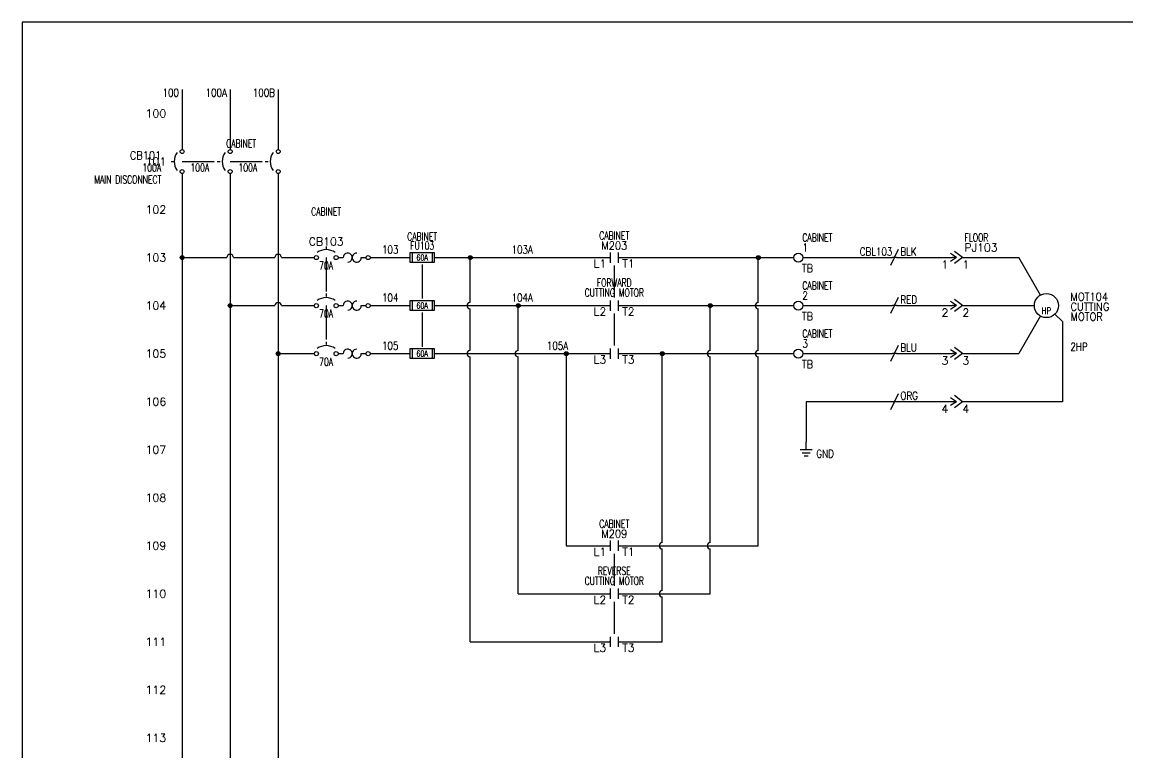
# Model space of a CAD drawing. Header units: inches. Extents: x 0 to 33.7, y 0 to 22.4.
# Drawn here: x 0 to 17.27, y 11.02 to 22.43 of the extents above; entities that cross this region are included whole.
import ezdxf
from ezdxf.enums import TextEntityAlignment as Align

# ---------------------------------------------------------------- set-up
doc = ezdxf.new("R2010")
doc.units = ezdxf.units.IN
doc.header["$MEASUREMENT"] = 0
doc.linetypes.add('HIDDEN2', pattern=[0.1875, 0.125, -0.0625])
for name, color, linetype in [('BLK_10AWG', 252, 'Continuous'), ('BLK_14AWG', 252, 'Continuous'), ('BLU_14AWG', 5, 'Continuous'), ('DESC', 1, 'Continuous'), ('DESCCHILD', 20, 'Continuous'), ('LINK', 9, 'Continuous'), ('LOC', 8, 'Continuous'), ('MISC', 5, 'Continuous'), ('ORG_14AWG', 40, 'Continuous'), ('RED_14AWG', 1, 'Continuous'), ('SYMS', 7, 'Continuous'), ('TAGS', 5, 'Continuous'), ('TERMS', 6, 'Continuous'), ('TITLE', 7, 'Continuous'), ('WIRENO', 3, 'Continuous')]:
    doc.layers.add(name, color=color, linetype=linetype)
doc.styles.add('ITALIC', font='ITALIC')
doc.styles.add('SIMPLEX', font='SIMPLEX')
doc.styles.add('WD', font='romans.shx')

# ---------------------------------------------------------------- blocks, each defined once
blk = doc.blocks.new('ACADE D Titleblock')
for p, q in [((33.469, 22.427), (0, 22.427)), ((0, 22.427), (0, 0))]:
    blk.add_line(p, q)
at = {"layer": 'TITLE', "style": 'SIMPLEX'}
blk.add_attdef('CAD#', (33.701, 1.677), '', height=0.0938, rotation=90, dxfattribs=at)
at = {"layer": 'TITLE', "style": 'ITALIC'}
for tag, height, p in [('TITLE#1', 0.125, (30.281, 1.755)), ('TITLE#2', 0.125, (30.281, 1.552)), ('TITLE#3', 0.125, (30.281, 1.35)), ('TITLE#4', 0.125, (30.281, 1.147)), ('DWG#', 0.2, (31.121, 0.66)), ('SH#', 0.2, (31.541, 0.187)), ('SHTS', 0.2, (32.92, 0.187))]:
    blk.add_attdef(tag, text='', height=height, dxfattribs=at).set_placement(p, align=Align.MIDDLE_CENTER)
at = {"layer": 'TITLE'}
for tag, p, style in [('ENGINEER', (24.406, 0.664), 'ITALIC'), ('CHKDBY', (26.023, 0.664), 'ITALIC'), ('JOB#', (24.632, 0.092), 'ITALIC'), ('DRAWNBY', (26.093, 0.092), 'ITALIC'), ('SCALE', (27.742, 0.139), 'SIMPLEX'), ('DATE', (29.152, 0.139), 'SIMPLEX')]:
    blk.add_attdef(tag, p, '', height=0.0975, dxfattribs=dict(at, style=style))
at = {"layer": 'TITLE', "flags": 9}
blk.add_attdef('WD_TB', (27.182, -0.207), '', height=0.125, dxfattribs=at)
blk = doc.blocks.new('WD_MLRH')
at = {"style": 'WD'}
blk.add_attdef('RUNGFIRST', text='', height=0.125, dxfattribs=at).set_placement((-0.25, 0), align=Align.MIDDLE_RIGHT)
at = {"style": 'WD', "flags": 1}
for tag, p in [('RUNGHORV', (-0.25, -0.127)), ('RUNGINC', (-0.25, -0.163)), ('WIRE-START', (-0.25, -0.356)), ('WIREMODE', (-0.25, -0.281)), ('RUNGDIST', (-0.25, -0.2)), ('RUNGCNT', (-0.25, -0.237)), ('WIREFMT', (-0.25, -0.321)), ('WIRE-GSUF', (-0.25, -0.396)), ('PH3SPACE', (-0.25, -0.437))]:
    blk.add_attdef(tag, text='', height=0.025, dxfattribs=at).set_placement(p, align=Align.RIGHT)
blk = doc.blocks.new('WDDOT')
for radius in [0.03, 0.0187, 0.00929]:
    blk.add_circle((0, 0), radius)
blk = doc.blocks.new('VCB1')
blk.add_line((-0.171, 0), (-0.125, 0))
for centre in [(0, 0.156), (0, -0.156)]:
    blk.add_circle(centre, 0.0312)
blk.add_arc((0.109, 0), 0.234, 143.1301, 216.8699)
at = {"style": 'WD'}
for tag, width, p in [('INST', 0.7, (-0.328, 0.406)), ('LOC', 0.7, (-0.328, 0.219)), ('TAG1', 0.9, (-0.326, 0.033)), ('RATING1', 0.7, (-0.328, -0.156)), ('DESC1', 0.7, (-0.324, -0.344)), ('DESC2', 0.7, (-0.324, -0.531))]:
    blk.add_attdef(tag, text='', height=0.125, dxfattribs=dict(at, width=width)).set_placement(p, align=Align.RIGHT)
for tag, height, flags, p in [('TERM01', 0.125, 8, (-0.055, 0.207)), ('CONTACT', 0.01, 9, (-0.129, -0.129)), ('FAMILY', 0.01, 9, (-0.142, -0.036)), ('MFG', 0.01, 9, (-0.142, -0.088)), ('CAT', 0.01, 9, (-0.142, -0.073))]:
    blk.add_attdef(tag, text='', height=height, dxfattribs=dict(at, flags=flags)).set_placement(p, align=Align.RIGHT)
at = {"style": 'WD', "flags": 1}
for tag, p in [('X2TERM01', (0, 0.188)), ('X8TERM02', (0, -0.188))]:
    blk.add_attdef(tag, p, '', height=0.0125, dxfattribs=at)
at = {"style": 'WD'}
for tag, p in [('X4LINK', (-0.266, 0)), ('X1LINK', (0, 0))]:
    blk.add_attdef(tag, p, '', height=0.01, dxfattribs=at)
at = {"style": 'WD', "width": 0.7}
blk.add_attdef('XREF', (0.188, -0.062), '', height=0.125, dxfattribs=at)
at = {"style": 'WD', "flags": 9}
blk.add_attdef('ASSYCODE', text='', height=0.01, dxfattribs=at).set_placement((-0.153, -0.106), align=Align.CENTER)
at = {"style": 'WD', "flags": 8}
blk.add_attdef('TERM02', text='', height=0.125, dxfattribs=at).set_placement((-0.041, -0.213), align=Align.TOP_RIGHT)
blk = doc.blocks.new('VCB2')
blk.add_line((-0.203, 0), (-0.156, 0))
for centre in [(0, 0.156), (0, -0.156)]:
    blk.add_circle(centre, 0.0312)
blk.add_arc((0.109, 0), 0.234, 143.1301, 216.8699)
at = {"style": 'WD'}
for tag, width, p in [('INST', 0.7, (-0.344, 0.406)), ('LOC', 0.7, (-0.344, 0.219)), ('TAG2', 0.9, (-0.342, 0.031)), ('RATING1', 0.7, (-0.328, -0.156)), ('DESC1', 0.7, (-0.34, -0.344)), ('DESC2', 0.7, (-0.34, -0.531))]:
    blk.add_attdef(tag, text='', height=0.125, dxfattribs=dict(at, width=width)).set_placement(p, align=Align.RIGHT)
for tag, height, flags, p in [('TERM01', 0.125, 8, (-0.055, 0.207)), ('CONTACT', 0.01, 9, (-0.129, -0.056)), ('FAMILY', 0.01, 9, (-0.142, -0.036))]:
    blk.add_attdef(tag, text='', height=height, dxfattribs=dict(at, flags=flags)).set_placement(p, align=Align.RIGHT)
at = {"style": 'WD', "flags": 1}
for tag, p in [('X2TERM01', (0, 0.188)), ('X8TERM02', (0, -0.188))]:
    blk.add_attdef(tag, p, '', height=0.0125, dxfattribs=at)
at = {"style": 'WD'}
for tag, p in [('X4LINK', (-0.25, 0)), ('X1LINK', (0, 0))]:
    blk.add_attdef(tag, p, '', height=0.01, dxfattribs=at)
at = {"style": 'WD', "width": 0.7}
blk.add_attdef('XREF', (0.188, -0.062), '', height=0.125, dxfattribs=at)
at = {"style": 'WD', "flags": 8}
blk.add_attdef('TERM02', text='', height=0.125, dxfattribs=at).set_placement((-0.041, -0.213), align=Align.TOP_RIGHT)
blk = doc.blocks.new('HCB11TH')
for p, q in [((0, 0.173), (0, 0.126)), ((0.188, 0), (0.266, 0)), ((0.547, 0), (0.623, 0))]:
    blk.add_line(p, q)
for centre in [(-0.155, 0), (0.155, 0), (0.655, 0)]:
    blk.add_circle(centre, 0.0322)
for centre, radius, start, end in [((0, -0.109), 0.234, 53.1301, 126.8699), ((0.336, 0), 0.0703, 270.001, 180.002), ((0.477, 0), 0.0703, 90, 0.001)]:
    blk.add_arc(centre, radius, start, end)
at = {"style": 'WD', "width": 0.7}
for tag, p in [('INST', (0, 0.826)), ('LOC', (0, 0.656)), ('DESC1', (0, 0.5)), ('DESC2', (0, 0.344)), ('RATING1', (0, -0.188)), ('XREF', (0, -0.344))]:
    blk.add_attdef(tag, text='', height=0.125, dxfattribs=at).set_placement(p, align=Align.CENTER)
at = {"style": 'WD'}
blk.add_attdef('TAG1', text='', height=0.125, dxfattribs=at).set_placement((0, 0.188), align=Align.CENTER)
for tag, p, height, flags in [('X2LINK', (0, 0.219), 0.01, 1), ('X4TERM01', (-0.188, 0), 0.0125, 1), ('X8LINK', (0, 0), 0.01, 1), ('FAMILY', (0.205, 0.152), 0.01, 9), ('X1TERM02', (0.688, 0), 0.0125, 1)]:
    blk.add_attdef(tag, p, '', height=height, dxfattribs=dict(at, flags=flags))
at = {"linetype": 'Continuous', "style": 'WD', "flags": 9}
for tag, p in [('ASSYCODE', (0.219, 0.062)), ('MFG', (0.228, 0.089)), ('CAT', (0.23, 0.108))]:
    blk.add_attdef(tag, text='', height=0.01, dxfattribs=at).set_placement(p, align=Align.CENTER)
at = {"linetype": 'Continuous', "style": 'WD', "flags": 8}
blk.add_attdef('TERM01', text='', height=0.125, dxfattribs=at).set_placement((-0.25, -0.031), align=Align.TOP_RIGHT)
blk.add_attdef('TERM02', text='', height=0.125, dxfattribs=at).set_placement((0.75, -0.031), align=Align.TOP_LEFT)
blk = doc.blocks.new('HCB21TH')
at = {"linetype": 'HIDDEN2'}
blk.add_line((0, 0.187), (0, 0.141), dxfattribs=at)
for p, q in [((0.188, 0), (0.266, 0)), ((0.547, 0), (0.623, 0))]:
    blk.add_line(p, q)
for centre in [(-0.155, 0), (0.155, 0), (0.655, 0)]:
    blk.add_circle(centre, 0.0322)
for centre, radius, start, end in [((0, -0.109), 0.234, 53.1301, 126.8699), ((0.336, 0), 0.0703, 270.001, 180.002), ((0.477, 0), 0.0703, 90, 0.001)]:
    blk.add_arc(centre, radius, start, end)
at = {"style": 'WD', "width": 0.7}
for tag, p in [('INST', (0, 0.863)), ('LOC', (0, 0.693)), ('DESC1', (0, 0.537)), ('DESC2', (0, 0.38)), ('RATING1', (0, -0.188)), ('XREF', (0, -0.344))]:
    blk.add_attdef(tag, text='', height=0.125, dxfattribs=at).set_placement(p, align=Align.CENTER)
at = {"style": 'WD'}
blk.add_attdef('TAG2', text='', height=0.125, dxfattribs=at).set_placement((0, 0.224), align=Align.CENTER)
for tag, p, height, flags in [('X2LINK', (0, 0.219), 0.01, 1), ('FAMILY', (0.054, 0.183), 0.01, 9), ('CONTACT', (0.054, 0.163), 0.01, 9), ('X4TERM01', (-0.188, 0), 0.0125, 1), ('X8LINK', (0, 0), 0.01, 1), ('X1TERM02', (0.688, 0), 0.0125, 1)]:
    blk.add_attdef(tag, p, '', height=height, dxfattribs=dict(at, flags=flags))
at = {"linetype": 'Continuous', "style": 'WD', "flags": 8}
blk.add_attdef('TERM01', text='', height=0.125, dxfattribs=at).set_placement((-0.25, -0.031), align=Align.TOP_RIGHT)
blk.add_attdef('TERM02', text='', height=0.125, dxfattribs=at).set_placement((0.75, -0.031), align=Align.TOP_LEFT)
blk = doc.blocks.new('HFU1')
for p, q in [((-0.188, -0.078), (-0.188, 0.078)), ((-0.188, 0.078), (0.188, 0.078)), ((-0.156, 0.078), (-0.156, -0.078)), ((0.156, 0.078), (0.156, -0.078)), ((0.188, 0.078), (0.188, -0.078)), ((0.188, -0.078), (-0.188, -0.078))]:
    blk.add_line(p, q)
at = {"style": 'WD', "width": 0.7}
for tag, p in [('INST', (0, 0.422)), ('LOC', (0, 0.266)), ('TAG1', (0, 0.125))]:
    blk.add_attdef(tag, text='', height=0.125, dxfattribs=at).set_placement(p, align=Align.CENTER)
at = {"linetype": 'Continuous', "style": 'WD', "flags": 9}
for tag, p in [('ASSYCODE', (0.157, 0.251)), ('MFG', (0.156, 0.083)), ('CAT', (0.156, 0.102))]:
    blk.add_attdef(tag, text='', height=0.01, dxfattribs=at).set_placement(p, align=Align.CENTER)
at = {"style": 'WD'}
for tag, p, height, flags in [('X4TERM01', (-0.188, 0), 0.0109, 1), ('FAMILY', (0.129, 0.108), 0.01, 9), ('X1TERM02', (0.188, 0), 0.0109, 1)]:
    blk.add_attdef(tag, p, '', height=height, dxfattribs=dict(at, flags=flags))
at = {"style": 'WD', "width": 0.7}
blk.add_attdef('RATING1', text='', height=0.0938, dxfattribs=at).set_placement((0, 0), align=Align.MIDDLE_CENTER)
at = {"style": 'WD'}
for tag, p in [('X2LINK', (0, 0.109)), ('X8LINK', (0, -0.109))]:
    blk.add_attdef(tag, p, '', height=0.01, dxfattribs=at)
at = {"linetype": 'Continuous', "style": 'WD', "width": 0.7, "flags": 8}
blk.add_attdef('TERM01', text='', height=0.1, dxfattribs=at).set_placement((-0.25, -0.016), align=Align.TOP_RIGHT)
at = {"style": 'WD', "width": 0.7}
for tag, p in [('DESC1', (0.047, -0.234)), ('DESC2', (0.047, -0.391)), ('DESC3', (0.047, -0.547))]:
    blk.add_attdef(tag, text='', height=0.125, dxfattribs=at).set_placement(p, align=Align.MIDDLE_LEFT)
at = {"linetype": 'Continuous', "style": 'WD', "width": 0.7, "flags": 8}
blk.add_attdef('TERM02', text='', height=0.1, dxfattribs=at).set_placement((0.25, -0.016), align=Align.TOP_LEFT)
blk = doc.blocks.new('HFU2')
for p, q in [((-0.188, -0.078), (-0.188, 0.078)), ((-0.188, 0.078), (0.188, 0.078)), ((-0.156, 0.078), (-0.156, -0.078)), ((0.156, 0.078), (0.156, -0.078)), ((0.188, 0.078), (0.188, -0.078)), ((0.188, -0.078), (-0.188, -0.078))]:
    blk.add_line(p, q)
at = {"style": 'WD', "width": 0.7}
for tag, p in [('INST', (0, 0.438)), ('LOC', (0, 0.281)), ('TAG2', (0, 0.125))]:
    blk.add_attdef(tag, text='', height=0.125, dxfattribs=at).set_placement(p, align=Align.CENTER)
at = {"linetype": 'Continuous', "style": 'WD', "flags": 9}
for tag, p in [('FAMILY', (0.157, 0.251)), ('ASSYCODE', (0.188, 0.235)), ('MFG', (0.156, 0.083)), ('CAT', (0.156, 0.102))]:
    blk.add_attdef(tag, text='', height=0.01, dxfattribs=at).set_placement(p, align=Align.CENTER)
at = {"style": 'WD', "flags": 1}
for tag, p in [('X4TERM01', (-0.188, 0)), ('X1TERM02', (0.188, 0))]:
    blk.add_attdef(tag, p, '', height=0.01, dxfattribs=at)
at = {"style": 'WD', "width": 0.7}
blk.add_attdef('RATING1', text='', height=0.0938, dxfattribs=at).set_placement((0, 0), align=Align.MIDDLE_CENTER)
at = {"style": 'WD'}
for tag, p in [('X2LINK', (0, 0.109)), ('X8LINK', (0, -0.109))]:
    blk.add_attdef(tag, p, '', height=0.01, dxfattribs=at)
at = {"linetype": 'Continuous', "style": 'WD', "width": 0.7, "flags": 8}
blk.add_attdef('TERM01', text='', height=0.1, dxfattribs=at).set_placement((-0.25, -0.016), align=Align.TOP_RIGHT)
blk.add_attdef('TERM02', text='', height=0.1, dxfattribs=at).set_placement((0.25, -0.016), align=Align.TOP_LEFT)
at = {"style": 'WD', "width": 0.7}
for tag, p in [('DESC1', (0.04, -0.243)), ('DESC2', (0.047, -0.406)), ('DESC3', (0.047, -0.578))]:
    blk.add_attdef(tag, text='', height=0.125, dxfattribs=at).set_placement(p, align=Align.MIDDLE_LEFT)
blk = doc.blocks.new('HMS21')
at = {"linetype": 'Continuous'}
for p, q in [((-0.062, 0.08), (-0.062, -0.08)), ((0.062, 0.08), (0.062, -0.08))]:
    blk.add_line(p, q, dxfattribs=at)
at = {"style": 'WD'}
for tag, width, p in [('INST', 0.7, (0, 0.451)), ('LOC', 0.7, (0, 0.281)), ('TAG2', 0.9, (0, 0.125)), ('XREF', 0.7, (0, -0.297)), ('DESC1', 0.7, (0, -0.454)), ('DESC2', 0.7, (0, -0.61)), ('DESC3', 0.7, (0, -0.766))]:
    blk.add_attdef(tag, text='', height=0.125, dxfattribs=dict(at, width=width)).set_placement(p, align=Align.CENTER)
for tag, p, height, flags in [('X4TERM01', (-0.062, 0), 0.0125, 1), ('X1TERM02', (0.062, 0), 0.0125, 1), ('FAMILY', (0.097, 0.053), 0.01, 9), ('CONTACT', (0.097, 0.036), 0.01, 1)]:
    blk.add_attdef(tag, p, '', height=height, dxfattribs=dict(at, flags=flags))
for tag, p in [('X2LINK', (0, 0.125)), ('X8LINK', (0, -0.125))]:
    blk.add_attdef(tag, p, '', height=0.01, dxfattribs=at)
at = {"linetype": 'Continuous', "style": 'WD', "flags": 8}
blk.add_attdef('TERM01', text='', height=0.125, dxfattribs=at).set_placement((-0.125, -0.031), align=Align.TOP_RIGHT)
blk.add_attdef('TERM02', text='', height=0.125, dxfattribs=at).set_placement((0.125, -0.031), align=Align.TOP_LEFT)
blk = doc.blocks.new('HMO13')
blk.add_circle((0, 0), 0.188)
at = {"style": 'WD'}
for tag, p, width in [('INST', (0.381, 0.403), 0.7), ('LOC', (0.381, 0.234), 0.7), ('TAG1', (0.375, 0.077), 0.9), ('DESC1', (0.376, -0.079), 0.9), ('DESC2', (0.376, -0.235), 0.9), ('DESC3', (0.376, -0.391), 0.9), ('RATING3', (0.375, -0.548), 0.8), ('RATING4', (0.375, -0.704), 0.8), ('WDTAGALT', (0.375, -0.875), 0.7)]:
    blk.add_attdef(tag, p, '', height=0.125, dxfattribs=dict(at, width=width))
at = {"style": 'WD', "flags": 1}
for tag, p in [('X0TERM01', (-0.094, 0.162)), ('X4TERM02', (-0.188, 0)), ('X0TERM03', (-0.094, -0.162)), ('X0TERM04', (0.133, -0.133))]:
    blk.add_attdef(tag, p, '', height=0.0125, dxfattribs=at)
at = {"style": 'WD', "flags": 9}
blk.add_attdef('FAMILY', text='', height=0.01, dxfattribs=at).set_placement((-0.005, 0.17), align=Align.CENTER)
at = {"style": 'WD', "width": 0.8}
blk.add_attdef('RATING1', text='', height=0.1, dxfattribs=at).set_placement((0, 0), align=Align.CENTER)
at = {"linetype": 'Continuous', "style": 'WD', "flags": 9}
blk.add_attdef('ASSYCODE', text='', height=0.01, dxfattribs=at).set_placement((0, 0.125), align=Align.CENTER)
at = {"linetype": 'Continuous', "style": 'WD', "flags": 1}
for tag, p in [('MFG', (0, 0.14)), ('CAT', (0, 0.159))]:
    blk.add_attdef(tag, text='', height=0.01, dxfattribs=at).set_placement(p, align=Align.MIDDLE)
at = {"style": 'WD', "width": 0.8}
blk.add_attdef('RATING2', text='', height=0.1, dxfattribs=at).set_placement((0, -0.031), align=Align.TOP_CENTER)
blk = doc.blocks.new('WD_WNV')
at = {"linetype": 'Continuous', "style": 'WD', "width": 0.8}
blk.add_attdef('WIRENO', text='', height=0.125, dxfattribs=at).set_placement((-0.05, 0), align=Align.MIDDLE_RIGHT)
at = {"style": 'WD', "flags": 1}
for tag, p in [('W01USER', (-0.062, 0.094)), ('W02USER', (-0.062, 0.086)), ('W03USER', (-0.062, 0.078)), ('W04USER', (-0.062, 0.07)), ('W05USER', (-0.062, 0.062)), ('W06USER', (-0.062, 0.055)), ('W07USER', (-0.062, 0.047)), ('W08USER', (-0.062, 0.039)), ('W09USER', (-0.062, 0.031)), ('W10USER', (-0.062, 0.023))]:
    blk.add_attdef(tag, text='', height=0.005, dxfattribs=at).set_placement(p, align=Align.CENTER)
blk = doc.blocks.new('WD_WNH')
at = {"linetype": 'Continuous', "style": 'WD', "width": 0.8}
blk.add_attdef('WIRENO', text='', height=0.125, dxfattribs=at).set_placement((0, 0.062), align=Align.CENTER)
at = {"style": 'WD', "flags": 1}
for tag, p in [('W01USER', (0, 0.078)), ('W02USER', (0, 0.07)), ('W03USER', (0, 0.062)), ('W04USER', (0, 0.055)), ('W05USER', (0, 0.047)), ('W06USER', (0, 0.039)), ('W07USER', (0, 0.031)), ('W08USER', (0, 0.023)), ('W09USER', (0, 0.016)), ('W10USER', (0, 0.008))]:
    blk.add_attdef(tag, text='', height=0.005, dxfattribs=at).set_placement(p, align=Align.CENTER)
blk = doc.blocks.new('HT0002')
blk.add_circle((0, 0), 0.0699)
at = {"style": 'WD'}
for tag, p, width in [('INST', (0.062, 0.42), 0.7), ('LOC', (0.062, 0.25), 0.7), ('DESC1', (0.053, -0.385), 0.8)]:
    blk.add_attdef(tag, p, '', height=0.125, dxfattribs=dict(at, width=width))
at = {"linetype": 'Continuous', "style": 'WD'}
for tag, p, height, width, flags in [('TERM01', (0.062, 0.094), 0.125, 0.8, 8), ('TAGSTRIP', (0.053, -0.229), 0.125, 0.9, 8), ('CAT', (0.213, -0.406), 0.109, 0.8, 1), ('DESC2', (0.053, -0.541), 0.125, 0.8, 8), ('DESC3', (0.053, -0.698), 0.125, 0.8, 8)]:
    blk.add_attdef(tag, p, '', height=height, dxfattribs=dict(at, width=width, flags=flags))
at = {"style": 'WD', "flags": 1}
for tag, p, height in [('X4TERM01', (-0.07, 0), 0.0125), ('X4TERMDESC01', (-0.055, -0.023), 0.025), ('X2TERMDESC01', (-0.006, 0.029), 0.025), ('STRIPSEQ', (0, 0), 0.00125), ('X2TERM01', (0, 0.07), 0.0125), ('X2PIN01', (0.033, 0.084), 0.0125), ('X1TERMDESC01', (0.039, 0.007), 0.025), ('X1TERM01', (0.07, 0), 0.0125), ('X1PIN01', (0.087, 0.016), 0.0125), ('X4PIN01', (-0.114, -0.038), 0.0125), ('LINKTERM', (0, -0.002), 0.00125), ('X8TERM01', (0, -0.07), 0.0125), ('X8TERMDESC01', (0, -0.054), 0.025), ('X8PIN01', (0.026, -0.096), 0.0125)]:
    blk.add_attdef(tag, p, '', height=height, dxfattribs=at)
at = {"linetype": 'Continuous', "style": 'WD', "width": 0.8, "flags": 1}
blk.add_attdef('MFG', text='', height=0.109, dxfattribs=at).set_placement((0.088, -0.406), align=Align.RIGHT)
at = {"style": 'WD', "width": 0.7, "flags": 1}
blk.add_attdef('ASSYCODE', (0.062, -0.281), '', height=0.01, dxfattribs=at)
blk = doc.blocks.new('HC01PJ')
for p, q in [((-0.031, 0), (-0.125, 0.062)), ((-0.031, 0), (-0.125, -0.062)), ((-0.031, 0), (-0.094, 0)), ((0.062, 0), (-0.062, 0.094)), ((0.062, 0), (-0.062, -0.094))]:
    blk.add_line(p, q)
at = {"style": 'WD', "width": 0.7}
for tag, p in [('DESC1', (-0.031, 0.406)), ('DESC2', (-0.031, 0.25))]:
    blk.add_attdef(tag, text='', height=0.125, dxfattribs=at).set_placement(p, align=Align.RIGHT)
for tag, p in [('INST', (0.094, 0.406)), ('LOC', (0.094, 0.25))]:
    blk.add_attdef(tag, p, '', height=0.125, dxfattribs=at)
at = {"style": 'WD'}
for tag, p, height in [('TAG1', (0.094, 0.094), 0.125), ('X2LINK', (-0.062, 0.125), 0.01), ('X8LINK', (-0.062, -0.125), 0.01)]:
    blk.add_attdef(tag, p, '', height=height, dxfattribs=at)
for tag, p, height, flags in [('X4TERMDESC01', (-0.106, 0.022), 0.01, 1), ('X4TERM01', (-0.094, 0), 0.0125, 1), ('FAMILY', (0.048, 0.121), 0.01, 9), ('X1TERM02', (0.062, 0), 0.0125, 1), ('X1TERMDESC02', (0.067, 0.016), 0.01, 1)]:
    blk.add_attdef(tag, p, '', height=height, dxfattribs=dict(at, flags=flags))
at = {"linetype": 'Continuous', "style": 'WD', "flags": 9}
for tag, p in [('ASSYCODE', (0.067, 0.044)), ('MFG', (0.072, 0.057)), ('CAT', (0.073, 0.077))]:
    blk.add_attdef(tag, text='', height=0.01, dxfattribs=at).set_placement(p, align=Align.CENTER)
at = {"linetype": 'Continuous', "style": 'WD', "flags": 8}
blk.add_attdef('TERM01', text='', height=0.125, dxfattribs=at).set_placement((-0.156, -0.047), align=Align.TOP_RIGHT)
blk.add_attdef('TERM02', text='', height=0.125, dxfattribs=at).set_placement((0.062, -0.047), align=Align.TOP_LEFT)
blk = doc.blocks.new('HC02PJ')
for p, q in [((-0.031, 0), (-0.125, 0.062)), ((-0.031, 0), (-0.125, -0.062)), ((-0.031, 0), (-0.094, 0)), ((0.062, 0), (-0.062, 0.094)), ((0.062, 0), (-0.062, -0.094))]:
    blk.add_line(p, q)
at = {"style": 'WD', "width": 0.7}
for tag, p in [('DESC1', (-0.031, 0.406)), ('DESC2', (-0.031, 0.25))]:
    blk.add_attdef(tag, text='', height=0.125, dxfattribs=at).set_placement(p, align=Align.RIGHT)
for tag, p in [('INST', (0.094, 0.406)), ('LOC', (0.094, 0.25))]:
    blk.add_attdef(tag, p, '', height=0.125, dxfattribs=at)
at = {"style": 'WD'}
for tag, p, height in [('TAG2', (0.094, 0.094), 0.125), ('X2LINK', (-0.062, 0.125), 0.01), ('X8LINK', (-0.062, -0.125), 0.01)]:
    blk.add_attdef(tag, p, '', height=height, dxfattribs=at)
for tag, p, height, flags in [('X4TERMDESC01', (-0.113, 0.019), 0.01, 1), ('X4TERM01', (-0.094, 0), 0.0125, 1), ('FAMILY', (0.048, 0.121), 0.01, 9), ('X1TERM02', (0.062, 0), 0.0125, 1), ('X1TERMDESC02', (0.067, 0.014), 0.01, 1)]:
    blk.add_attdef(tag, p, '', height=height, dxfattribs=dict(at, flags=flags))
at = {"linetype": 'Continuous', "style": 'WD', "flags": 8}
blk.add_attdef('TERM01', text='', height=0.125, dxfattribs=at).set_placement((-0.156, -0.047), align=Align.TOP_RIGHT)
blk.add_attdef('TERM02', text='', height=0.125, dxfattribs=at).set_placement((0.062, -0.047), align=Align.TOP_LEFT)
blk = doc.blocks.new('HW01')
for p, q in [((0.062, 0.125), (-0.062, -0.125)), ((0.031, 0), (-0.031, 0))]:
    blk.add_line(p, q)
at = {"style": 'WD', "width": 0.7, "flags": 1}
for tag, p in [('INST', (0, 0.357)), ('LOC', (0, 0.188)), ('DESC1', (0, -0.456)), ('XREF', (0, -0.3)), ('DESC2', (0, -0.613))]:
    blk.add_attdef(tag, text='', height=0.125, dxfattribs=at).set_placement(p, align=Align.CENTER)
at = {"style": 'WD', "width": 0.8}
blk.add_attdef('TAG1', text='', height=0.125, dxfattribs=at).set_placement((-0.031, 0.031), align=Align.RIGHT)
at = {"style": 'WD', "flags": 1}
for tag, p in [('X4TERM01', (-0.031, 0)), ('X1TERM01', (0.031, 0))]:
    blk.add_attdef(tag, p, '', height=0.0125, dxfattribs=at)
at = {"linetype": 'Continuous', "style": 'WD', "flags": 9}
blk.add_attdef('ASSYCODE', text='', height=0.01, dxfattribs=at).set_placement((0.029, 0.042), align=Align.CENTER)
at = {"style": 'WD'}
for tag, p in [('X2LINK', (0, 0.125)), ('X8LINK', (0, -0.125))]:
    blk.add_attdef(tag, p, '', height=0.01, dxfattribs=at)
at = {"style": 'WD', "flags": 9}
blk.add_attdef('FAMILY', text='', height=0.01, dxfattribs=at).set_placement((0.023, 0.118), align=Align.CENTER)
at = {"style": 'WD', "width": 0.8}
blk.add_attdef('RATING1', (0.094, 0.031), '', height=0.125, dxfattribs=at)
at = {"style": 'WD', "width": 0.8, "flags": 1}
blk.add_attdef('MFG', text='', height=0.0938, dxfattribs=at).set_placement((-0.125, -0.031), align=Align.TOP_RIGHT)
blk.add_attdef('CAT', text='', height=0.0938, dxfattribs=at).set_placement((0.031, -0.031), align=Align.TOP_LEFT)
blk = doc.blocks.new('HW02')
for p, q in [((0.062, 0.125), (-0.062, -0.125)), ((0.031, 0), (-0.031, 0))]:
    blk.add_line(p, q)
at = {"style": 'WD', "width": 0.7, "flags": 1}
for tag, p in [('INST', (0, 0.357)), ('LOC', (0, 0.188)), ('DESC1', (0, -0.456)), ('XREF', (0, -0.3)), ('DESC2', (0, -0.613))]:
    blk.add_attdef(tag, text='', height=0.125, dxfattribs=at).set_placement(p, align=Align.CENTER)
at = {"style": 'WD', "width": 0.8}
blk.add_attdef('TAG2', text='', height=0.125, dxfattribs=at).set_placement((-0.031, 0.031), align=Align.RIGHT)
at = {"style": 'WD', "flags": 1}
for tag, p in [('X4TERM01', (-0.031, 0)), ('X1TERM01', (0.031, 0))]:
    blk.add_attdef(tag, p, '', height=0.0125, dxfattribs=at)
at = {"style": 'WD'}
for tag, p in [('X2LINK', (0, 0.125)), ('X8LINK', (0, -0.125))]:
    blk.add_attdef(tag, p, '', height=0.01, dxfattribs=at)
at = {"style": 'WD', "flags": 9}
blk.add_attdef('FAMILY', text='', height=0.01, dxfattribs=at).set_placement((0.023, 0.118), align=Align.CENTER)
at = {"style": 'WD', "width": 0.8}
blk.add_attdef('RATING1', (0.094, 0.031), '', height=0.125, dxfattribs=at)
blk = doc.blocks.new('VGND2')
for p, q in [((0, -0.125), (0, 0)), ((0.09375, -0.125), (-0.09375, -0.125)), ((-0.0625, -0.171875), (0.0625, -0.171875)), ((-0.03125, -0.21875), (0.03125, -0.21875))]:
    blk.add_line(p, q)
at = {"style": 'WD', "width": 0.8}
for tag, p in [('INST', (0.15625, 0.125)), ('LOC', (0.15625, -0.03125)), ('TAG1', (0.15625, -0.1875)), ('DESC1', (0.15625, -0.34375)), ('DESC2', (0.15625, -0.5))]:
    blk.add_attdef(tag, text='', height=0.125, dxfattribs=at).set_placement(p, align=Align.MIDDLE_LEFT)
at = {"style": 'WD', "flags": 1}
for tag in ['ASSYCODE', 'X2TERM01', 'CAT', 'FAMILY', 'MFG']:
    blk.add_attdef(tag, (0, 0), '', height=0.01, dxfattribs=at)

msp = doc.modelspace()

# ---------------------------------------------------------------- linework, layer by layer
at = {"layer": 'BLK_10AWG'}
for p, q in [((2.5, 21.375), (2.5, 20.438)), ((3.25, 21.375), (3.25, 20.438)), ((4, 21.375), (4, 20.438)), ((2.5, 20.062), (2.5, 1.5)), ((3.25, 20.062), (3.25, 1.5)), ((4, 20.062), (4, 1.5)), ((2.5, 18.75), (3.2, 18.75)), ((3.3, 18.75), (3.95, 18.75)), ((4.05, 18.75), (4.562, 18.75)), ((3.25, 18), (3.95, 18)), ((4.05, 18), (4.562, 18)), ((4, 17.25), (4.562, 17.25))]:
    msp.add_line(p, q, dxfattribs=at)
for centre in [(3.25, 18.75), (4, 18.75), (4, 18)]:
    msp.add_arc(centre, 0.05, 0, 180, dxfattribs=at)
at = {"layer": 'BLK_14AWG'}
for p, q in [((5.438, 18.75), (6.062, 18.75)), ((6.438, 18.75), (9.188, 18.75)), ((7, 18.05), (7, 18.75)), ((9.312, 18.75), (12.055, 18.75)), ((11.5, 18.05), (11.5, 18.75)), ((12.195, 18.75), (13.594, 18.75)), ((13.656, 18.75), (14.531, 18.75)), ((14.688, 18.75), (15.567, 18.75)), ((15.906, 18.162), (15.567, 18.75)), ((5.438, 18), (6.062, 18)), ((6.438, 18), (9.188, 18)), ((7.75, 17.3), (7.75, 18)), ((9.312, 18), (12.055, 18)), ((10.75, 17.3), (10.75, 18)), ((14.688, 18), (15.812, 18)), ((7, 17.3), (7, 17.95)), ((11.5, 17.3), (11.5, 17.95)), ((15.906, 17.838), (15.567, 17.25)), ((16.133, 17.867), (16.25, 17.75)), ((16.25, 17.75), (16.25, 16.5)), ((5.438, 17.25), (6.062, 17.25)), ((6.438, 17.25), (9.188, 17.25)), ((7, 12.75), (7, 17.2)), ((7.75, 13.5), (7.75, 17.2)), ((8.5, 17.25), (8.5, 14.25)), ((9.312, 17.25), (12.055, 17.25)), ((10, 14.3), (10, 17.25)), ((10.75, 14.3), (10.75, 17.2)), ((11.5, 14.25), (11.5, 17.2)), ((14.688, 17.25), (15.567, 17.25)), ((16.25, 16.5), (14.688, 16.5)), ((8.5, 14.25), (9.188, 14.25)), ((9.312, 14.25), (11.5, 14.25)), ((10, 13.55), (10, 14.2)), ((10.75, 13.5), (10.75, 14.2)), ((7.75, 13.5), (9.188, 13.5)), ((9.312, 13.5), (10.75, 13.5)), ((10, 12.75), (10, 13.45)), ((7, 12.75), (9.188, 12.75)), ((9.312, 12.75), (10, 12.75))]:
    msp.add_line(p, q, dxfattribs=at)
for centre in [(7, 18), (11.5, 18), (7, 17.25), (7.75, 17.25), (10.75, 17.25), (11.5, 17.25), (10, 14.25), (10.75, 14.25), (10, 13.5)]:
    msp.add_arc(centre, 0.05, 90, 270, dxfattribs=at)
at = {"layer": 'BLU_14AWG'}
for p, q in [((12.195, 17.25), (13.594, 17.25)), ((13.656, 17.25), (14.531, 17.25))]:
    msp.add_line(p, q, dxfattribs=at)
at = {"layer": 'LINK'}
for points in [[(2.5, 20.25), (3, 20.25)], [(3.25, 20.25), (3.75, 20.25)], [(4.75, 18.75), (4.75, 18.219)], [(6.25, 18.641), (6.25, 18.109)], [(9.25, 18.625), (9.25, 18.125)], [(4.75, 18), (4.75, 17.469)], [(6.25, 17.891), (6.25, 17.359)], [(9.25, 17.875), (9.25, 17.375)], [(9.25, 14.125), (9.25, 13.625)], [(9.25, 13.375), (9.25, 12.875)]]:
    msp.add_lwpolyline(points, dxfattribs=at)
at = {"layer": 'ORG_14AWG'}
for p, q in [((12.25, 16.5), (12.25, 15.875)), ((13.594, 16.5), (12.25, 16.5)), ((14.531, 16.5), (13.656, 16.5))]:
    msp.add_line(p, q, dxfattribs=at)
at = {"layer": 'RED_14AWG'}
for p, q in [((12.195, 18), (13.594, 18)), ((13.656, 18), (14.531, 18))]:
    msp.add_line(p, q, dxfattribs=at)

# ---------------------------------------------------------------- block references
msp.add_blockref('ACADE D Titleblock', (0, 0))
ref = msp.add_blockref('WD_MLRH', (2.5, 21))
ref.add_attrib('RUNGFIRST', '100', dxfattribs={"layer": 'MISC', "height": 0.125, "style": 'WD'}).set_placement((2.25, 21), align=Align.MIDDLE_RIGHT)
at = {"layer": 'SYMS'}
ref = msp.add_blockref('VCB2', (4, 20.25), dxfattribs=at)
ref.add_attrib('RATING1', '100A', dxfattribs={"layer": 'MISC', "height": 0.125, "style": 'WD', "width": 0.7}).set_placement((3.672, 20.094), align=Align.RIGHT)
ref.add_attrib('LOC', 'CABINET', dxfattribs={"layer": 'LOC', "height": 0.125, "style": 'WD', "width": 0.7}).set_placement((3.656, 20.469), align=Align.RIGHT)
ref = msp.add_blockref('VCB1', (2.5, 20.25), dxfattribs=at)
ref.add_attrib('RATING1', '100A', dxfattribs={"layer": 'MISC', "height": 0.125, "style": 'WD', "width": 0.7}).set_placement((2.172, 20.094), align=Align.RIGHT)
ref.add_attrib('DESC1', 'MAIN DISCONNECT', dxfattribs={"layer": 'DESC', "height": 0.125, "style": 'WD', "width": 0.7}).set_placement((2.176, 19.906), align=Align.RIGHT)
ref.add_attrib('TAG1', 'CB101', dxfattribs={"layer": 'TAGS', "height": 0.125, "style": 'WD', "width": 0.9}).set_placement((2.174, 20.283), align=Align.RIGHT)
ref = msp.add_blockref('VCB2', (3.25, 20.25), dxfattribs=at)
ref.add_attrib('RATING1', '100A', dxfattribs={"layer": 'MISC', "height": 0.125, "style": 'WD', "width": 0.7}).set_placement((2.922, 20.094), align=Align.RIGHT)
ref = msp.add_blockref('HCB11TH', (4.75, 18.75), dxfattribs=at)
ref.add_attrib('RATING1', '70A', dxfattribs={"layer": 'MISC', "height": 0.125, "style": 'WD', "width": 0.7}).set_placement((4.75, 18.562), align=Align.CENTER)
ref.add_attrib('LOC', 'CABINET', dxfattribs={"layer": 'LOC', "height": 0.125, "style": 'WD', "width": 0.7}).set_placement((4.75, 19.406), align=Align.CENTER)
ref.add_attrib('TAG1', 'CB103', dxfattribs={"layer": 'TAGS', "height": 0.125, "style": 'WD'}).set_placement((4.75, 18.938), align=Align.CENTER)
ref = msp.add_blockref('HFU1', (6.25, 18.75), dxfattribs=at)
ref.add_attrib('RATING1', '60A', dxfattribs={"layer": 'MISC', "height": 0.0938, "style": 'WD', "width": 0.7}).set_placement((6.25, 18.75), align=Align.MIDDLE_CENTER)
ref.add_attrib('LOC', 'CABINET', dxfattribs={"layer": 'LOC', "height": 0.125, "style": 'WD', "width": 0.7}).set_placement((6.25, 19.016), align=Align.CENTER)
ref.add_attrib('TAG1', 'FU103', dxfattribs={"layer": 'TAGS', "height": 0.125, "style": 'WD', "width": 0.7}).set_placement((6.25, 18.875), align=Align.CENTER)
ref = msp.add_blockref('HMS21', (9.25, 18.75), dxfattribs=at)
ref.add_attrib('LOC', 'CABINET', dxfattribs={"layer": 'LOC', "height": 0.125, "style": 'WD', "width": 0.7}).set_placement((9.25, 19.031), align=Align.CENTER)
ref.add_attrib('TERM02', 'T1', dxfattribs={"layer": 'TERMS', "linetype": 'Continuous', "height": 0.125, "style": 'WD', "flags": 8}).set_placement((9.375, 18.719), align=Align.TOP_LEFT)
ref.add_attrib('TERM01', 'L1', dxfattribs={"layer": 'TERMS', "linetype": 'Continuous', "height": 0.125, "style": 'WD', "flags": 8}).set_placement((9.125, 18.719), align=Align.TOP_RIGHT)
ref.add_attrib('DESC2', 'CUTTING MOTOR', dxfattribs={"layer": 'DESCCHILD', "height": 0.125, "style": 'WD', "width": 0.7}).set_placement((9.25, 18.14), align=Align.CENTER)
ref.add_attrib('DESC1', 'FORWARD', dxfattribs={"layer": 'DESCCHILD', "height": 0.125, "style": 'WD', "width": 0.7}).set_placement((9.25, 18.296), align=Align.CENTER)
ref.add_attrib('TAG2', 'M203', dxfattribs={"layer": 'TAGS', "height": 0.125, "style": 'WD', "width": 0.9}).set_placement((9.25, 18.875), align=Align.CENTER)
ref = msp.add_blockref('HT0002', (12.125, 18.75), dxfattribs=at)
ref.add_attrib('TERM01', '1', (12.188, 18.844), dxfattribs={"layer": 'TERMS', "linetype": 'Continuous', "height": 0.125, "style": 'WD', "width": 0.8, "flags": 8})
ref.add_attrib('LOC', 'CABINET', (12.188, 19), dxfattribs={"layer": 'LOC', "height": 0.125, "style": 'WD', "width": 0.7})
ref.add_attrib('TAGSTRIP', 'TB', (12.178, 18.521), dxfattribs={"layer": 'TAGS', "linetype": 'Continuous', "height": 0.125, "style": 'WD', "width": 0.9, "flags": 8})
ref = msp.add_blockref('HC01PJ', (14.625, 18.75), dxfattribs=at)
ref.add_attrib('LOC', 'FLOOR', (14.719, 19), dxfattribs={"layer": 'LOC', "height": 0.125, "style": 'WD', "width": 0.7})
ref.add_attrib('TAG1', 'PJ103', (14.719, 18.844), dxfattribs={"layer": 'TAGS', "height": 0.125, "style": 'WD'})
ref.add_attrib('TERM01', '1', dxfattribs={"layer": 'TERMS', "linetype": 'Continuous', "height": 0.125, "style": 'WD', "flags": 8}).set_placement((14.469, 18.703), align=Align.TOP_RIGHT)
ref.add_attrib('TERM02', '1', dxfattribs={"layer": 'TERMS', "linetype": 'Continuous', "height": 0.125, "style": 'WD', "flags": 8}).set_placement((14.688, 18.703), align=Align.TOP_LEFT)
ref = msp.add_blockref('HW01', (13.625, 18.75), dxfattribs=at)
ref.add_attrib('RATING1', 'BLK', (13.719, 18.781), dxfattribs={"layer": 'MISC', "height": 0.125, "style": 'WD', "width": 0.8})
ref.add_attrib('TAG1', 'CBL103', dxfattribs={"layer": 'TAGS', "height": 0.125, "style": 'WD', "width": 0.8}).set_placement((13.594, 18.781), align=Align.RIGHT)
for p in [(2.5, 18.75), (7, 18.75), (11.5, 18.75), (3.25, 18), (7.75, 18), (10.75, 18), (4, 17.25), (8.5, 17.25), (10, 17.25)]:
    msp.add_blockref('WDDOT', p, dxfattribs=at)
ref = msp.add_blockref('HT0002', (12.125, 18), dxfattribs=at)
ref.add_attrib('TERM01', '2', (12.188, 18.094), dxfattribs={"layer": 'TERMS', "linetype": 'Continuous', "height": 0.125, "style": 'WD', "width": 0.8, "flags": 8})
ref.add_attrib('LOC', 'CABINET', (12.188, 18.25), dxfattribs={"layer": 'LOC', "height": 0.125, "style": 'WD', "width": 0.7})
ref.add_attrib('TAGSTRIP', 'TB', (12.178, 17.771), dxfattribs={"layer": 'TAGS', "linetype": 'Continuous', "height": 0.125, "style": 'WD', "width": 0.9, "flags": 8})
ref = msp.add_blockref('HCB21TH', (4.75, 18), dxfattribs=at)
ref.add_attrib('RATING1', '70A', dxfattribs={"layer": 'MISC', "height": 0.125, "style": 'WD', "width": 0.7}).set_placement((4.75, 17.812), align=Align.CENTER)
ref = msp.add_blockref('HW02', (13.625, 18), dxfattribs=at)
ref.add_attrib('RATING1', 'RED', (13.719, 18.031), dxfattribs={"layer": 'MISC', "height": 0.125, "style": 'WD', "width": 0.8})
ref = msp.add_blockref('HMO13', (16, 18), dxfattribs=at)
ref.add_attrib('RATING4', '2HP', (16.375, 17.296), dxfattribs={"layer": 'MISC', "height": 0.125, "style": 'WD', "width": 0.8})
ref.add_attrib('RATING2', 'HP', dxfattribs={"layer": 'MISC', "height": 0.1, "style": 'WD', "width": 0.8}).set_placement((16, 17.969), align=Align.TOP_CENTER)
ref.add_attrib('DESC1', 'CUTTING', (16.376, 17.921), dxfattribs={"layer": 'DESC', "height": 0.125, "style": 'WD', "width": 0.9})
ref.add_attrib('DESC2', 'MOTOR', (16.376, 17.765), dxfattribs={"layer": 'DESC', "height": 0.125, "style": 'WD', "width": 0.9})
ref.add_attrib('TAG1', 'MOT104', (16.375, 18.077), dxfattribs={"layer": 'TAGS', "height": 0.125, "style": 'WD', "width": 0.9})
ref = msp.add_blockref('HFU2', (6.25, 18), dxfattribs=at)
ref.add_attrib('RATING1', '60A', dxfattribs={"layer": 'MISC', "height": 0.0938, "style": 'WD', "width": 0.7}).set_placement((6.25, 18), align=Align.MIDDLE_CENTER)
ref = msp.add_blockref('HMS21', (9.25, 18), dxfattribs=at)
ref.add_attrib('TERM02', 'T2', dxfattribs={"layer": 'TERMS', "linetype": 'Continuous', "height": 0.125, "style": 'WD', "flags": 8}).set_placement((9.375, 17.969), align=Align.TOP_LEFT)
ref.add_attrib('TERM01', 'L2', dxfattribs={"layer": 'TERMS', "linetype": 'Continuous', "height": 0.125, "style": 'WD', "flags": 8}).set_placement((9.125, 17.969), align=Align.TOP_RIGHT)
ref = msp.add_blockref('HC02PJ', (14.625, 18), dxfattribs=at)
ref.add_attrib('TERM01', '2', dxfattribs={"layer": 'TERMS', "linetype": 'Continuous', "height": 0.125, "style": 'WD', "flags": 8}).set_placement((14.469, 17.953), align=Align.TOP_RIGHT)
ref.add_attrib('TERM02', '2', dxfattribs={"layer": 'TERMS', "linetype": 'Continuous', "height": 0.125, "style": 'WD', "flags": 8}).set_placement((14.688, 17.953), align=Align.TOP_LEFT)
ref = msp.add_blockref('HT0002', (12.125, 17.25), dxfattribs=at)
ref.add_attrib('TERM01', '3', (12.188, 17.344), dxfattribs={"layer": 'TERMS', "linetype": 'Continuous', "height": 0.125, "style": 'WD', "width": 0.8, "flags": 8})
ref.add_attrib('LOC', 'CABINET', (12.188, 17.5), dxfattribs={"layer": 'LOC', "height": 0.125, "style": 'WD', "width": 0.7})
ref.add_attrib('TAGSTRIP', 'TB', (12.178, 17.021), dxfattribs={"layer": 'TAGS', "linetype": 'Continuous', "height": 0.125, "style": 'WD', "width": 0.9, "flags": 8})
ref = msp.add_blockref('HCB21TH', (4.75, 17.25), dxfattribs=at)
ref.add_attrib('RATING1', '70A', dxfattribs={"layer": 'MISC', "height": 0.125, "style": 'WD', "width": 0.7}).set_placement((4.75, 17.062), align=Align.CENTER)
ref = msp.add_blockref('HFU2', (6.25, 17.25), dxfattribs=at)
ref.add_attrib('RATING1', '60A', dxfattribs={"layer": 'MISC', "height": 0.0938, "style": 'WD', "width": 0.7}).set_placement((6.25, 17.25), align=Align.MIDDLE_CENTER)
ref = msp.add_blockref('HMS21', (9.25, 17.25), dxfattribs=at)
ref.add_attrib('TERM02', 'T3', dxfattribs={"layer": 'TERMS', "linetype": 'Continuous', "height": 0.125, "style": 'WD', "flags": 8}).set_placement((9.375, 17.219), align=Align.TOP_LEFT)
ref.add_attrib('TERM01', 'L3', dxfattribs={"layer": 'TERMS', "linetype": 'Continuous', "height": 0.125, "style": 'WD', "flags": 8}).set_placement((9.125, 17.219), align=Align.TOP_RIGHT)
ref = msp.add_blockref('HW02', (13.625, 17.25), dxfattribs=at)
ref.add_attrib('RATING1', 'BLU', (13.719, 17.281), dxfattribs={"layer": 'MISC', "height": 0.125, "style": 'WD', "width": 0.8})
ref = msp.add_blockref('HC02PJ', (14.625, 17.25), dxfattribs=at)
ref.add_attrib('TERM01', '3', dxfattribs={"layer": 'TERMS', "linetype": 'Continuous', "height": 0.125, "style": 'WD', "flags": 8}).set_placement((14.469, 17.203), align=Align.TOP_RIGHT)
ref.add_attrib('TERM02', '3', dxfattribs={"layer": 'TERMS', "linetype": 'Continuous', "height": 0.125, "style": 'WD', "flags": 8}).set_placement((14.688, 17.203), align=Align.TOP_LEFT)
ref = msp.add_blockref('HW02', (13.625, 16.5), dxfattribs=at)
ref.add_attrib('RATING1', 'ORG', (13.719, 16.531), dxfattribs={"layer": 'MISC', "height": 0.125, "style": 'WD', "width": 0.8})
ref = msp.add_blockref('HC02PJ', (14.625, 16.5), dxfattribs=at)
ref.add_attrib('TERM01', '4', dxfattribs={"layer": 'TERMS', "linetype": 'Continuous', "height": 0.125, "style": 'WD', "flags": 8}).set_placement((14.469, 16.453), align=Align.TOP_RIGHT)
ref.add_attrib('TERM02', '4', dxfattribs={"layer": 'TERMS', "linetype": 'Continuous', "height": 0.125, "style": 'WD', "flags": 8}).set_placement((14.688, 16.453), align=Align.TOP_LEFT)
ref = msp.add_blockref('VGND2', (12.25, 15.875), dxfattribs=at)
ref.add_attrib('TAG1', 'GND', dxfattribs={"layer": 'TAGS', "height": 0.125, "style": 'WD', "width": 0.8}).set_placement((12.406, 15.688), align=Align.MIDDLE_LEFT)
ref = msp.add_blockref('HMS21', (9.25, 14.25), dxfattribs=at)
ref.add_attrib('LOC', 'CABINET', dxfattribs={"layer": 'LOC', "height": 0.125, "style": 'WD', "width": 0.7}).set_placement((9.25, 14.531), align=Align.CENTER)
ref.add_attrib('TERM02', 'T1', dxfattribs={"layer": 'TERMS', "linetype": 'Continuous', "height": 0.125, "style": 'WD', "flags": 8}).set_placement((9.375, 14.219), align=Align.TOP_LEFT)
ref.add_attrib('TERM01', 'L1', dxfattribs={"layer": 'TERMS', "linetype": 'Continuous', "height": 0.125, "style": 'WD', "flags": 8}).set_placement((9.125, 14.219), align=Align.TOP_RIGHT)
ref.add_attrib('DESC2', 'CUTTING MOTOR', dxfattribs={"layer": 'DESCCHILD', "height": 0.125, "style": 'WD', "width": 0.7}).set_placement((9.25, 13.64), align=Align.CENTER)
ref.add_attrib('DESC1', 'REVERSE', dxfattribs={"layer": 'DESCCHILD', "height": 0.125, "style": 'WD', "width": 0.7}).set_placement((9.25, 13.796), align=Align.CENTER)
ref.add_attrib('TAG2', 'M209', dxfattribs={"layer": 'TAGS', "height": 0.125, "style": 'WD', "width": 0.9}).set_placement((9.25, 14.375), align=Align.CENTER)
ref = msp.add_blockref('HMS21', (9.25, 13.5), dxfattribs=at)
ref.add_attrib('TERM02', 'T2', dxfattribs={"layer": 'TERMS', "linetype": 'Continuous', "height": 0.125, "style": 'WD', "flags": 8}).set_placement((9.375, 13.469), align=Align.TOP_LEFT)
ref.add_attrib('TERM01', 'L2', dxfattribs={"layer": 'TERMS', "linetype": 'Continuous', "height": 0.125, "style": 'WD', "flags": 8}).set_placement((9.125, 13.469), align=Align.TOP_RIGHT)
ref = msp.add_blockref('HMS21', (9.25, 12.75), dxfattribs=at)
ref.add_attrib('TERM02', 'T3', dxfattribs={"layer": 'TERMS', "linetype": 'Continuous', "height": 0.125, "style": 'WD', "flags": 8}).set_placement((9.375, 12.719), align=Align.TOP_LEFT)
ref.add_attrib('TERM01', 'L3', dxfattribs={"layer": 'TERMS', "linetype": 'Continuous', "height": 0.125, "style": 'WD', "flags": 8}).set_placement((9.125, 12.719), align=Align.TOP_RIGHT)
at = {"layer": 'WIRENO'}
ref = msp.add_blockref('WD_WNV', (2.5, 21.325), dxfattribs=at)
ref.add_attrib('WIRENO', '100', dxfattribs={"linetype": 'Continuous', "height": 0.125, "style": 'WD', "width": 0.8}).set_placement((2.45, 21.325), align=Align.MIDDLE_RIGHT)
ref = msp.add_blockref('WD_WNV', (3.25, 21.325), dxfattribs=at)
ref.add_attrib('WIRENO', '100A', dxfattribs={"linetype": 'Continuous', "height": 0.125, "style": 'WD', "width": 0.8}).set_placement((3.2, 21.325), align=Align.MIDDLE_RIGHT)
ref = msp.add_blockref('WD_WNV', (4, 21.325), dxfattribs=at)
ref.add_attrib('WIRENO', '100B', dxfattribs={"linetype": 'Continuous', "height": 0.125, "style": 'WD', "width": 0.8}).set_placement((3.95, 21.325), align=Align.MIDDLE_RIGHT)
ref = msp.add_blockref('WD_WNH', (5.75, 18.75), dxfattribs=at)
ref.add_attrib('WIRENO', '103', dxfattribs={"linetype": 'Continuous', "height": 0.125, "style": 'WD', "width": 0.8}).set_placement((5.75, 18.812), align=Align.CENTER)
ref = msp.add_blockref('WD_WNH', (7.812, 18.75), dxfattribs=at)
ref.add_attrib('WIRENO', '103A', dxfattribs={"linetype": 'Continuous', "height": 0.125, "style": 'WD', "width": 0.8}).set_placement((7.812, 18.812), align=Align.CENTER)
ref = msp.add_blockref('WD_WNH', (5.75, 18), dxfattribs=at)
ref.add_attrib('WIRENO', '104', dxfattribs={"linetype": 'Continuous', "height": 0.125, "style": 'WD', "width": 0.8}).set_placement((5.75, 18.062), align=Align.CENTER)
ref = msp.add_blockref('WD_WNH', (7.812, 18), dxfattribs=at)
ref.add_attrib('WIRENO', '104A', dxfattribs={"linetype": 'Continuous', "height": 0.125, "style": 'WD', "width": 0.8}).set_placement((7.812, 18.062), align=Align.CENTER)
ref = msp.add_blockref('WD_WNH', (5.75, 17.25), dxfattribs=at)
ref.add_attrib('WIRENO', '105', dxfattribs={"linetype": 'Continuous', "height": 0.125, "style": 'WD', "width": 0.8}).set_placement((5.75, 17.312), align=Align.CENTER)
ref = msp.add_blockref('WD_WNH', (8.363, 17.25), dxfattribs=at)
ref.add_attrib('WIRENO', '105A', dxfattribs={"linetype": 'Continuous', "height": 0.125, "style": 'WD', "width": 0.8}).set_placement((8.363, 17.312), align=Align.CENTER)

# ---------------------------------------------------------------- texts
at = {"style": 'WD'}
for s, p in [('101', (2.25, 20.25)), ('102', (2.25, 19.5)), ('103', (2.25, 18.75)), ('104', (2.25, 18)), ('105', (2.25, 17.25)), ('106', (2.25, 16.5)), ('107', (2.25, 15.75)), ('108', (2.25, 15)), ('109', (2.25, 14.25)), ('110', (2.25, 13.5)), ('111', (2.25, 12.75)), ('112', (2.25, 12)), ('113', (2.25, 11.25))]:
    msp.add_text(s, height=0.125, dxfattribs=at).set_placement(p, align=Align.MIDDLE_RIGHT)

doc.saveas('drawing.dxf')
